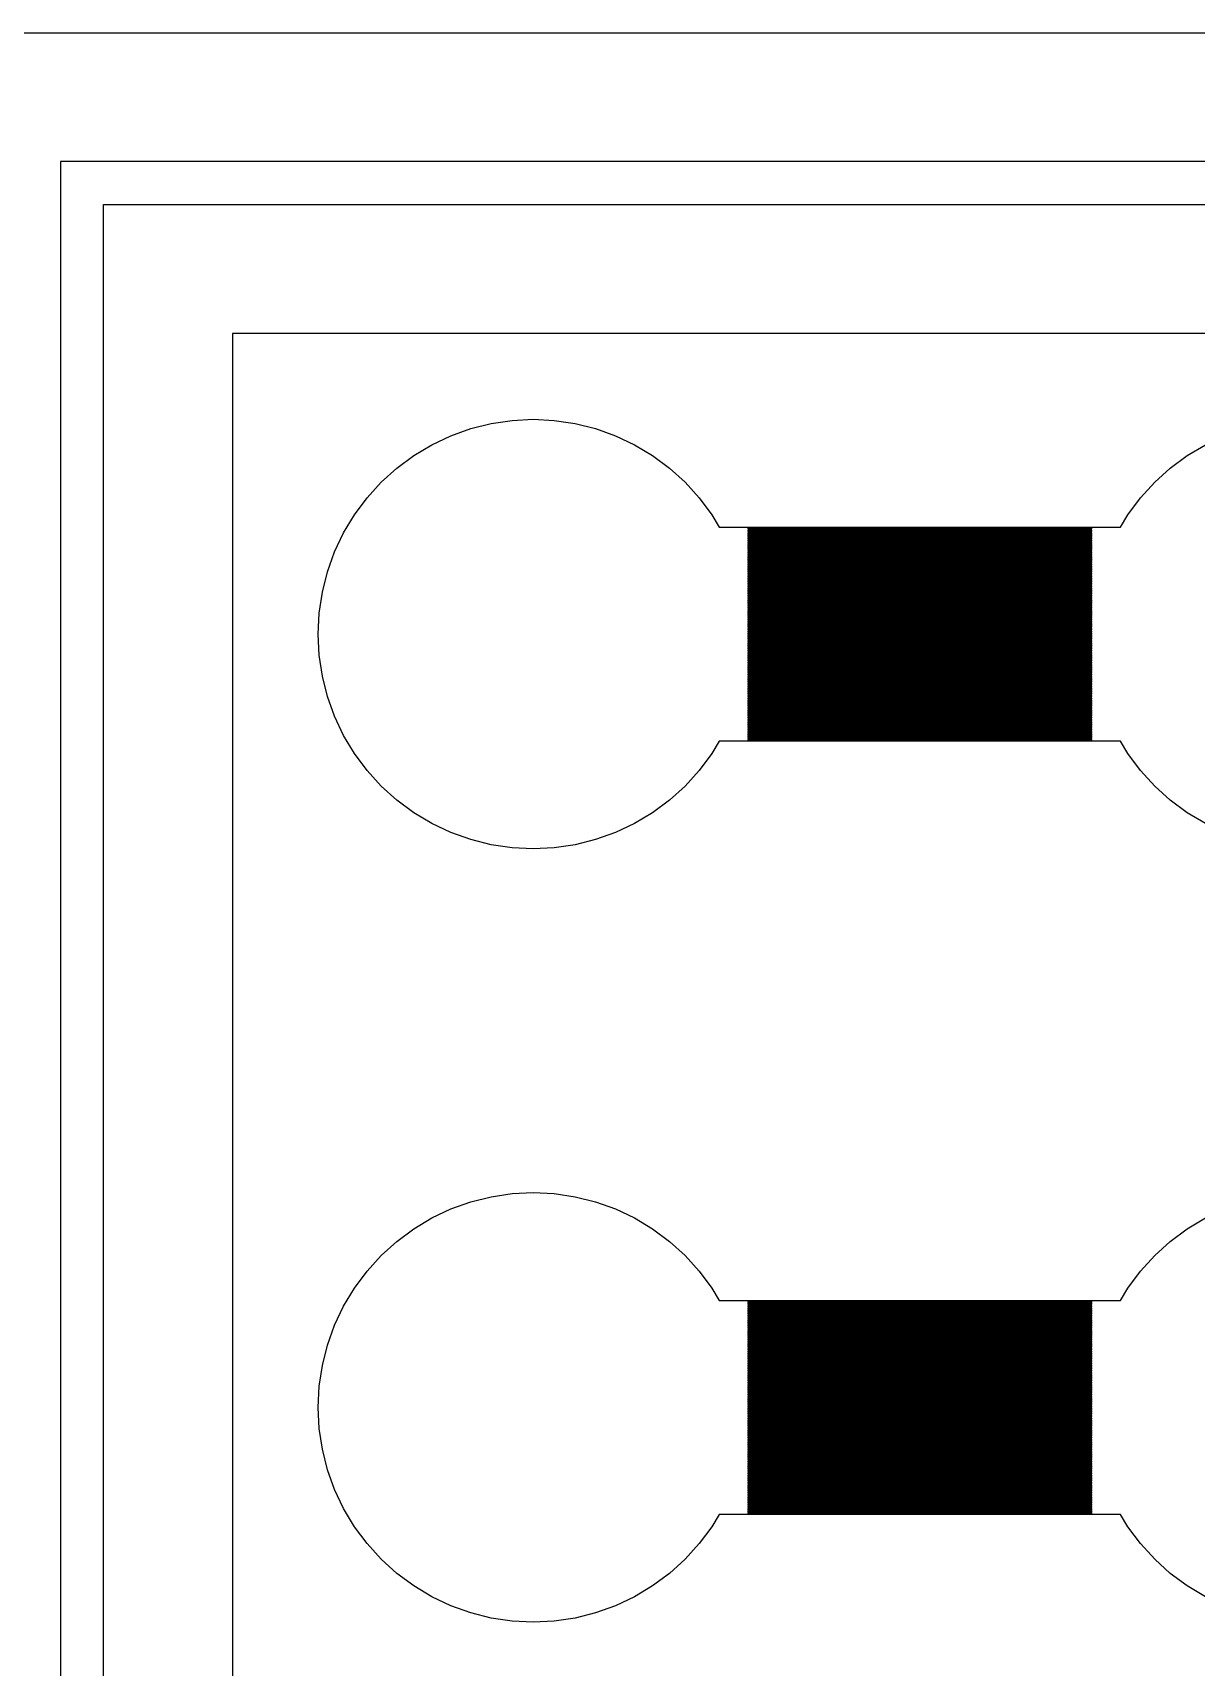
# Model space of a CAD drawing. Extents: x -16 to 132, y -40 to 113.
# Drawn here: x -1.35 to 12.49, y 56.73 to 76.18 of the extents above; entities that cross this region are included whole.
import ezdxf

# ---------------------------------------------------------------- set-up
doc = ezdxf.new("R2010")
doc.units = 0

msp = doc.modelspace()

# ---------------------------------------------------------------- linework, layer by layer
for p, q in [((-2.55649, 76.1837), (112.997, 76.1837)), ((111.463, 74.6498), (-1.0226, 74.6498)), ((-1.0226, 74.6498), (-1.0226, -1.0226)), ((-0.51129, -0.51129), (-0.51129, 74.1385)), ((-0.51129, 74.1385), (110.952, 74.1385)), ((109.418, 72.6046), (1.0226, 72.6046)), ((1.0226, 72.6046), (1.0226, 1.0226)), ((3.62338, 71.3874), (3.85959, 71.4719)), ((3.85959, 71.4719), (4.10295, 71.5329)), ((4.10295, 71.5329), (4.35112, 71.5697)), ((4.35112, 71.5697), (4.6017, 71.582)), ((4.6017, 71.582), (4.85228, 71.5697)), ((4.85228, 71.5697), (5.10045, 71.5329)), ((5.10045, 71.5329), (5.34381, 71.4719)), ((5.34381, 71.4719), (5.58003, 71.3874)), ((3.18138, 71.1511), (3.39658, 71.2801)), ((3.39658, 71.2801), (3.62338, 71.3874)), ((5.58003, 71.3874), (5.80682, 71.2801)), ((5.80682, 71.2801), (6.02202, 71.1511)), ((12.3848, 71.1511), (12.6, 71.2801)), ((2.97989, 71.0017), (3.18138, 71.1511)), ((6.02202, 71.1511), (6.22353, 71.0017)), ((12.1833, 71.0017), (12.3848, 71.1511)), ((2.62549, 70.6473), (2.79398, 70.8332)), ((2.79398, 70.8332), (2.97989, 71.0017)), ((6.22353, 71.0017), (6.40942, 70.8332)), ((6.40942, 70.8332), (6.57791, 70.6473)), ((11.8289, 70.6473), (11.9974, 70.8332)), ((11.9974, 70.8332), (12.1833, 71.0017)), ((2.47606, 70.4458), (2.62549, 70.6473)), ((6.57791, 70.6473), (6.72734, 70.4458)), ((11.6794, 70.4458), (11.8289, 70.6473)), ((2.34708, 70.2306), (2.47606, 70.4458)), ((6.72734, 70.4458), (6.81555, 70.2986)), ((11.5912, 70.2986), (11.6794, 70.4458)), ((6.81555, 70.2986), (11.5912, 70.2986)), ((11.2486, 70.2884), (7.15819, 70.2884)), ((7.15819, 70.2884), (7.15819, 70.2782)), ((7.15819, 70.2782), (11.2486, 70.2782)), ((11.2486, 70.2679), (7.15819, 70.2679)), ((7.15819, 70.2679), (7.15819, 70.2577)), ((7.15819, 70.2577), (11.2486, 70.2577)), ((11.2486, 70.2475), (7.15819, 70.2475)), ((7.15819, 70.2475), (7.15819, 70.2373)), ((7.15819, 70.2373), (11.2486, 70.2373)), ((11.2486, 70.2782), (11.2486, 70.2884)), ((11.2486, 70.2577), (11.2486, 70.2679)), ((11.2486, 70.2373), (11.2486, 70.2475)), ((2.23981, 70.0038), (2.34708, 70.2306)), ((11.2486, 70.227), (7.15819, 70.227)), ((7.15819, 70.227), (7.15819, 70.2168)), ((7.15819, 70.2168), (11.2486, 70.2168)), ((11.2486, 70.2066), (7.15819, 70.2066)), ((7.15819, 70.2066), (7.15819, 70.1964)), ((7.15819, 70.1964), (11.2486, 70.1964)), ((11.2486, 70.1861), (7.15819, 70.1861)), ((7.15819, 70.1861), (7.15819, 70.1759)), ((7.15819, 70.1759), (11.2486, 70.1759)), ((11.2486, 70.1657), (7.15819, 70.1657)), ((7.15819, 70.1657), (7.15819, 70.1555)), ((7.15819, 70.1555), (11.2486, 70.1555)), ((11.2486, 70.1452), (7.15819, 70.1452)), ((7.15819, 70.1452), (7.15819, 70.135)), ((7.15819, 70.135), (11.2486, 70.135)), ((11.2486, 70.1248), (7.15819, 70.1248)), ((7.15819, 70.1248), (7.15819, 70.1145)), ((7.15819, 70.1145), (11.2486, 70.1145)), ((11.2486, 70.1043), (7.15819, 70.1043)), ((7.15819, 70.1043), (7.15819, 70.0941)), ((7.15819, 70.0941), (11.2486, 70.0941)), ((11.2486, 70.0839), (7.15819, 70.0839)), ((7.15819, 70.0839), (7.15819, 70.0737)), ((7.15819, 70.0737), (11.2486, 70.0737)), ((11.2486, 70.0634), (7.15819, 70.0634)), ((7.15819, 70.0634), (7.15819, 70.0532)), ((7.15819, 70.0532), (11.2486, 70.0532)), ((11.2486, 70.043), (7.15819, 70.043)), ((7.15819, 70.043), (7.15819, 70.0327)), ((11.2486, 70.2168), (11.2486, 70.227)), ((11.2486, 70.1964), (11.2486, 70.2066)), ((11.2486, 70.1759), (11.2486, 70.1861)), ((11.2486, 70.1555), (11.2486, 70.1657)), ((11.2486, 70.135), (11.2486, 70.1452)), ((11.2486, 70.1145), (11.2486, 70.1248)), ((11.2486, 70.0941), (11.2486, 70.1043)), ((11.2486, 70.0737), (11.2486, 70.0839)), ((11.2486, 70.0532), (11.2486, 70.0634)), ((11.2486, 70.0327), (11.2486, 70.043)), ((2.15527, 69.7676), (2.23981, 70.0038)), ((7.15819, 70.0327), (11.2486, 70.0327)), ((11.2486, 70.0225), (7.15819, 70.0225)), ((7.15819, 70.0225), (7.15819, 70.0123)), ((7.15819, 70.0123), (11.2486, 70.0123)), ((11.2486, 70.0021), (7.15819, 70.0021)), ((7.15819, 70.0021), (7.15819, 69.9918)), ((7.15819, 69.9918), (11.2486, 69.9918)), ((11.2486, 69.9816), (7.15819, 69.9816)), ((7.15819, 69.9816), (7.15819, 69.9714)), ((7.15819, 69.9714), (11.2486, 69.9714)), ((11.2486, 69.9612), (7.15819, 69.9612)), ((7.15819, 69.9612), (7.15819, 69.9509)), ((7.15819, 69.9509), (11.2486, 69.9509)), ((11.2486, 69.9407), (7.15819, 69.9407)), ((7.15819, 69.9407), (7.15819, 69.9305)), ((7.15819, 69.9305), (11.2486, 69.9305)), ((11.2486, 69.9203), (7.15819, 69.9203)), ((7.15819, 69.9203), (7.15819, 69.91)), ((7.15819, 69.91), (11.2486, 69.91)), ((11.2486, 69.8998), (7.15819, 69.8998)), ((7.15819, 69.8998), (7.15819, 69.8896)), ((7.15819, 69.8896), (11.2486, 69.8896)), ((11.2486, 69.8793), (7.15819, 69.8793)), ((7.15819, 69.8793), (7.15819, 69.8691)), ((7.15819, 69.8691), (11.2486, 69.8691)), ((11.2486, 69.8589), (7.15819, 69.8589)), ((7.15819, 69.8589), (7.15819, 69.8487)), ((7.15819, 69.8487), (11.2486, 69.8487)), ((11.2486, 70.0123), (11.2486, 70.0225)), ((11.2486, 69.9918), (11.2486, 70.0021)), ((11.2486, 69.9714), (11.2486, 69.9816)), ((11.2486, 69.9509), (11.2486, 69.9612)), ((11.2486, 69.9305), (11.2486, 69.9407)), ((11.2486, 69.91), (11.2486, 69.9203)), ((11.2486, 69.8896), (11.2486, 69.8998)), ((11.2486, 69.8691), (11.2486, 69.8793)), ((11.2486, 69.8487), (11.2486, 69.8589)), ((2.09433, 69.5242), (2.15527, 69.7676)), ((11.2486, 69.8385), (7.15819, 69.8385)), ((7.15819, 69.8385), (7.15819, 69.8282)), ((7.15819, 69.8282), (11.2486, 69.8282)), ((11.2486, 69.818), (7.15819, 69.818)), ((7.15819, 69.818), (7.15819, 69.8078)), ((7.15819, 69.8078), (11.2486, 69.8078)), ((11.2486, 69.7975), (7.15819, 69.7975)), ((7.15819, 69.7975), (7.15819, 69.7873)), ((7.15819, 69.7873), (11.2486, 69.7873)), ((11.2486, 69.7771), (7.15819, 69.7771)), ((7.15819, 69.7771), (7.15819, 69.7669)), ((7.15819, 69.7669), (11.2486, 69.7669)), ((11.2486, 69.7567), (7.15819, 69.7567)), ((7.15819, 69.7567), (7.15819, 69.7464)), ((7.15819, 69.7464), (11.2486, 69.7464)), ((11.2486, 69.7362), (7.15819, 69.7362)), ((7.15819, 69.7362), (7.15819, 69.726)), ((7.15819, 69.726), (11.2486, 69.726)), ((11.2486, 69.7157), (7.15819, 69.7157)), ((7.15819, 69.7157), (7.15819, 69.7055)), ((7.15819, 69.7055), (11.2486, 69.7055)), ((11.2486, 69.6953), (7.15819, 69.6953)), ((7.15819, 69.6953), (7.15819, 69.6851)), ((7.15819, 69.6851), (11.2486, 69.6851)), ((11.2486, 69.6748), (7.15819, 69.6748)), ((7.15819, 69.6748), (7.15819, 69.6646)), ((7.15819, 69.6646), (11.2486, 69.6646)), ((11.2486, 69.6544), (7.15819, 69.6544)), ((7.15819, 69.6544), (7.15819, 69.6442)), ((11.2486, 69.8282), (11.2486, 69.8385)), ((11.2486, 69.8078), (11.2486, 69.818)), ((11.2486, 69.7873), (11.2486, 69.7975)), ((11.2486, 69.7669), (11.2486, 69.7771)), ((11.2486, 69.7464), (11.2486, 69.7567)), ((11.2486, 69.726), (11.2486, 69.7362)), ((11.2486, 69.7055), (11.2486, 69.7157)), ((11.2486, 69.6851), (11.2486, 69.6953)), ((11.2486, 69.6646), (11.2486, 69.6748)), ((11.2486, 69.6442), (11.2486, 69.6544)), ((2.05751, 69.2761), (2.09433, 69.5242)), ((7.15819, 69.6442), (11.2486, 69.6442)), ((11.2486, 69.6339), (7.15819, 69.6339)), ((7.15819, 69.6339), (7.15819, 69.6237)), ((7.15819, 69.6237), (11.2486, 69.6237)), ((11.2486, 69.6135), (7.15819, 69.6135)), ((7.15819, 69.6135), (7.15819, 69.6032)), ((7.15819, 69.6032), (11.2486, 69.6032)), ((11.2486, 69.593), (7.15819, 69.593)), ((7.15819, 69.593), (7.15819, 69.5828)), ((7.15819, 69.5828), (11.2486, 69.5828)), ((11.2486, 69.5726), (7.15819, 69.5726)), ((7.15819, 69.5726), (7.15819, 69.5623)), ((7.15819, 69.5623), (11.2486, 69.5623)), ((11.2486, 69.5521), (7.15819, 69.5521)), ((7.15819, 69.5521), (7.15819, 69.5419)), ((7.15819, 69.5419), (11.2486, 69.5419)), ((11.2486, 69.5317), (7.15819, 69.5317)), ((7.15819, 69.5317), (7.15819, 69.5214)), ((7.15819, 69.5214), (11.2486, 69.5214)), ((11.2486, 69.5112), (7.15819, 69.5112)), ((7.15819, 69.5112), (7.15819, 69.501)), ((7.15819, 69.501), (11.2486, 69.501)), ((11.2486, 69.4908), (7.15819, 69.4908)), ((7.15819, 69.4908), (7.15819, 69.4805)), ((7.15819, 69.4805), (11.2486, 69.4805)), ((11.2486, 69.4703), (7.15819, 69.4703)), ((7.15819, 69.4703), (7.15819, 69.4601)), ((7.15819, 69.4601), (11.2486, 69.4601)), ((11.2486, 69.6237), (11.2486, 69.6339)), ((11.2486, 69.6032), (11.2486, 69.6135)), ((11.2486, 69.5828), (11.2486, 69.593)), ((11.2486, 69.5623), (11.2486, 69.5726)), ((11.2486, 69.5419), (11.2486, 69.5521)), ((11.2486, 69.5214), (11.2486, 69.5317)), ((11.2486, 69.501), (11.2486, 69.5112)), ((11.2486, 69.4805), (11.2486, 69.4908)), ((11.2486, 69.4601), (11.2486, 69.4703)), ((2.0452, 69.0255), (2.05751, 69.2761)), ((11.2486, 69.4499), (7.15819, 69.4499)), ((7.15819, 69.4499), (7.15819, 69.4397)), ((7.15819, 69.4397), (11.2486, 69.4397)), ((11.2486, 69.4294), (7.15819, 69.4294)), ((7.15819, 69.4294), (7.15819, 69.4192)), ((7.15819, 69.4192), (11.2486, 69.4192)), ((11.2486, 69.409), (7.15819, 69.409)), ((7.15819, 69.409), (7.15819, 69.3987)), ((7.15819, 69.3987), (11.2486, 69.3987)), ((11.2486, 69.3885), (7.15819, 69.3885)), ((7.15819, 69.3885), (7.15819, 69.3783)), ((7.15819, 69.3783), (11.2486, 69.3783)), ((11.2486, 69.3681), (7.15819, 69.3681)), ((7.15819, 69.3681), (7.15819, 69.3578)), ((7.15819, 69.3578), (11.2486, 69.3578)), ((11.2486, 69.3476), (7.15819, 69.3476)), ((7.15819, 69.3476), (7.15819, 69.3374)), ((7.15819, 69.3374), (11.2486, 69.3374)), ((11.2486, 69.3272), (7.15819, 69.3272)), ((7.15819, 69.3272), (7.15819, 69.3169)), ((7.15819, 69.3169), (11.2486, 69.3169)), ((11.2486, 69.3067), (7.15819, 69.3067)), ((7.15819, 69.3067), (7.15819, 69.2965)), ((7.15819, 69.2965), (11.2486, 69.2965)), ((11.2486, 69.2862), (7.15819, 69.2862)), ((7.15819, 69.2862), (7.15819, 69.276)), ((7.15819, 69.276), (11.2486, 69.276)), ((11.2486, 69.2658), (7.15819, 69.2658)), ((7.15819, 69.2658), (7.15819, 69.2556)), ((11.2486, 69.4397), (11.2486, 69.4499)), ((11.2486, 69.4192), (11.2486, 69.4294)), ((11.2486, 69.3987), (11.2486, 69.409)), ((11.2486, 69.3783), (11.2486, 69.3885)), ((11.2486, 69.3578), (11.2486, 69.3681)), ((11.2486, 69.3374), (11.2486, 69.3476)), ((11.2486, 69.3169), (11.2486, 69.3272)), ((11.2486, 69.2965), (11.2486, 69.3067)), ((11.2486, 69.276), (11.2486, 69.2862)), ((11.2486, 69.2556), (11.2486, 69.2658)), ((7.15819, 69.2556), (11.2486, 69.2556)), ((11.2486, 69.2453), (7.15819, 69.2453)), ((7.15819, 69.2453), (7.15819, 69.2351)), ((7.15819, 69.2351), (11.2486, 69.2351)), ((11.2486, 69.2249), (7.15819, 69.2249)), ((7.15819, 69.2249), (7.15819, 69.2147)), ((7.15819, 69.2147), (11.2486, 69.2147)), ((11.2486, 69.2044), (7.15819, 69.2044)), ((7.15819, 69.2044), (7.15819, 69.1942)), ((7.15819, 69.1942), (11.2486, 69.1942)), ((11.2486, 69.184), (7.15819, 69.184)), ((7.15819, 69.184), (7.15819, 69.1738)), ((7.15819, 69.1738), (11.2486, 69.1738)), ((11.2486, 69.1635), (7.15819, 69.1635)), ((7.15819, 69.1635), (7.15819, 69.1533)), ((7.15819, 69.1533), (11.2486, 69.1533)), ((11.2486, 69.1431), (7.15819, 69.1431)), ((7.15819, 69.1431), (7.15819, 69.1329)), ((7.15819, 69.1329), (11.2486, 69.1329)), ((11.2486, 69.1226), (7.15819, 69.1226)), ((7.15819, 69.1226), (7.15819, 69.1124)), ((7.15819, 69.1124), (11.2486, 69.1124)), ((11.2486, 69.1022), (7.15819, 69.1022)), ((7.15819, 69.1022), (7.15819, 69.0919)), ((7.15819, 69.0919), (11.2486, 69.0919)), ((11.2486, 69.0817), (7.15819, 69.0817)), ((7.15819, 69.0817), (7.15819, 69.0715)), ((7.15819, 69.0715), (11.2486, 69.0715)), ((11.2486, 69.2351), (11.2486, 69.2453)), ((11.2486, 69.2147), (11.2486, 69.2249)), ((11.2486, 69.1942), (11.2486, 69.2044)), ((11.2486, 69.1738), (11.2486, 69.184)), ((11.2486, 69.1533), (11.2486, 69.1635)), ((11.2486, 69.1329), (11.2486, 69.1431)), ((11.2486, 69.1124), (11.2486, 69.1226)), ((11.2486, 69.0919), (11.2486, 69.1022)), ((11.2486, 69.0715), (11.2486, 69.0817)), ((2.05751, 68.7749), (2.0452, 69.0255)), ((11.2486, 69.0613), (7.15819, 69.0613)), ((7.15819, 69.0613), (7.15819, 69.0511)), ((7.15819, 69.0511), (11.2486, 69.0511)), ((11.2486, 69.0408), (7.15819, 69.0408)), ((7.15819, 69.0408), (7.15819, 69.0306)), ((7.15819, 69.0306), (11.2486, 69.0306)), ((11.2486, 69.0204), (7.15819, 69.0204)), ((7.15819, 69.0204), (7.15819, 69.0101)), ((7.15819, 69.0101), (11.2486, 69.0101)), ((11.2486, 68.9999), (7.15819, 68.9999)), ((7.15819, 68.9999), (7.15819, 68.9897)), ((7.15819, 68.9897), (11.2486, 68.9897)), ((11.2486, 68.9795), (7.15819, 68.9795)), ((7.15819, 68.9795), (7.15819, 68.9693)), ((7.15819, 68.9693), (11.2486, 68.9693)), ((11.2486, 68.959), (7.15819, 68.959)), ((7.15819, 68.959), (7.15819, 68.9488)), ((7.15819, 68.9488), (11.2486, 68.9488)), ((11.2486, 68.9386), (7.15819, 68.9386)), ((7.15819, 68.9386), (7.15819, 68.9284)), ((7.15819, 68.9284), (11.2486, 68.9284)), ((11.2486, 68.9181), (7.15819, 68.9181)), ((7.15819, 68.9181), (7.15819, 68.9079)), ((7.15819, 68.9079), (11.2486, 68.9079)), ((11.2486, 68.8977), (7.15819, 68.8977)), ((7.15819, 68.8977), (7.15819, 68.8875)), ((7.15819, 68.8875), (11.2486, 68.8875)), ((11.2486, 68.8772), (7.15819, 68.8772)), ((7.15819, 68.8772), (7.15819, 68.867)), ((11.2486, 69.0511), (11.2486, 69.0613)), ((11.2486, 69.0306), (11.2486, 69.0408)), ((11.2486, 69.0101), (11.2486, 69.0204)), ((11.2486, 68.9897), (11.2486, 68.9999)), ((11.2486, 68.9693), (11.2486, 68.9795)), ((11.2486, 68.9488), (11.2486, 68.959)), ((11.2486, 68.9284), (11.2486, 68.9386)), ((11.2486, 68.9079), (11.2486, 68.9181)), ((11.2486, 68.8875), (11.2486, 68.8977)), ((11.2486, 68.867), (11.2486, 68.8772)), ((2.09433, 68.5267), (2.05751, 68.7749)), ((7.15819, 68.867), (11.2486, 68.867)), ((11.2486, 68.8568), (7.15819, 68.8568)), ((7.15819, 68.8568), (7.15819, 68.8465)), ((7.15819, 68.8465), (11.2486, 68.8465)), ((11.2486, 68.8363), (7.15819, 68.8363)), ((7.15819, 68.8363), (7.15819, 68.8261)), ((7.15819, 68.8261), (11.2486, 68.8261)), ((11.2486, 68.8159), (7.15819, 68.8159)), ((7.15819, 68.8159), (7.15819, 68.8056)), ((7.15819, 68.8056), (11.2486, 68.8056)), ((11.2486, 68.7954), (7.15819, 68.7954)), ((7.15819, 68.7954), (7.15819, 68.7852)), ((7.15819, 68.7852), (11.2486, 68.7852)), ((11.2486, 68.775), (7.15819, 68.775)), ((7.15819, 68.775), (7.15819, 68.7647)), ((7.15819, 68.7647), (11.2486, 68.7647)), ((11.2486, 68.7545), (7.15819, 68.7545)), ((7.15819, 68.7545), (7.15819, 68.7443)), ((7.15819, 68.7443), (11.2486, 68.7443)), ((11.2486, 68.7341), (7.15819, 68.7341)), ((7.15819, 68.7341), (7.15819, 68.7238)), ((7.15819, 68.7238), (11.2486, 68.7238)), ((11.2486, 68.7136), (7.15819, 68.7136)), ((7.15819, 68.7136), (7.15819, 68.7034)), ((7.15819, 68.7034), (11.2486, 68.7034)), ((11.2486, 68.6931), (7.15819, 68.6931)), ((7.15819, 68.6931), (7.15819, 68.6829)), ((7.15819, 68.6829), (11.2486, 68.6829)), ((11.2486, 68.8465), (11.2486, 68.8568)), ((11.2486, 68.8261), (11.2486, 68.8363)), ((11.2486, 68.8056), (11.2486, 68.8159)), ((11.2486, 68.7852), (11.2486, 68.7954)), ((11.2486, 68.7647), (11.2486, 68.775)), ((11.2486, 68.7443), (11.2486, 68.7545)), ((11.2486, 68.7238), (11.2486, 68.7341)), ((11.2486, 68.7034), (11.2486, 68.7136)), ((11.2486, 68.6829), (11.2486, 68.6931)), ((2.15527, 68.2834), (2.09433, 68.5267)), ((11.2486, 68.6727), (7.15819, 68.6727)), ((7.15819, 68.6727), (7.15819, 68.6625)), ((7.15819, 68.6625), (11.2486, 68.6625)), ((11.2486, 68.6523), (7.15819, 68.6523)), ((7.15819, 68.6523), (7.15819, 68.642)), ((7.15819, 68.642), (11.2486, 68.642)), ((11.2486, 68.6318), (7.15819, 68.6318)), ((7.15819, 68.6318), (7.15819, 68.6216)), ((7.15819, 68.6216), (11.2486, 68.6216)), ((11.2486, 68.6113), (7.15819, 68.6113)), ((7.15819, 68.6113), (7.15819, 68.6011)), ((7.15819, 68.6011), (11.2486, 68.6011)), ((11.2486, 68.5909), (7.15819, 68.5909)), ((7.15819, 68.5909), (7.15819, 68.5807)), ((7.15819, 68.5807), (11.2486, 68.5807)), ((11.2486, 68.5704), (7.15819, 68.5704)), ((7.15819, 68.5704), (7.15819, 68.5602)), ((7.15819, 68.5602), (11.2486, 68.5602)), ((11.2486, 68.55), (7.15819, 68.55)), ((7.15819, 68.55), (7.15819, 68.5398)), ((7.15819, 68.5398), (11.2486, 68.5398)), ((11.2486, 68.5295), (7.15819, 68.5295)), ((7.15819, 68.5295), (7.15819, 68.5193)), ((7.15819, 68.5193), (11.2486, 68.5193)), ((11.2486, 68.5091), (7.15819, 68.5091)), ((7.15819, 68.5091), (7.15819, 68.4989)), ((7.15819, 68.4989), (11.2486, 68.4989)), ((11.2486, 68.4886), (7.15819, 68.4886)), ((7.15819, 68.4886), (7.15819, 68.4784)), ((11.2486, 68.6625), (11.2486, 68.6727)), ((11.2486, 68.642), (11.2486, 68.6523)), ((11.2486, 68.6216), (11.2486, 68.6318)), ((11.2486, 68.6011), (11.2486, 68.6113)), ((11.2486, 68.5807), (11.2486, 68.5909)), ((11.2486, 68.5602), (11.2486, 68.5704)), ((11.2486, 68.5398), (11.2486, 68.55)), ((11.2486, 68.5193), (11.2486, 68.5295)), ((11.2486, 68.4989), (11.2486, 68.5091)), ((11.2486, 68.4784), (11.2486, 68.4886)), ((7.15819, 68.4784), (11.2486, 68.4784)), ((11.2486, 68.4682), (7.15819, 68.4682)), ((7.15819, 68.4682), (7.15819, 68.458)), ((7.15819, 68.458), (11.2486, 68.458)), ((11.2486, 68.4477), (7.15819, 68.4477)), ((7.15819, 68.4477), (7.15819, 68.4375)), ((7.15819, 68.4375), (11.2486, 68.4375)), ((11.2486, 68.4273), (7.15819, 68.4273)), ((7.15819, 68.4273), (7.15819, 68.4171)), ((7.15819, 68.4171), (11.2486, 68.4171)), ((11.2486, 68.4068), (7.15819, 68.4068)), ((7.15819, 68.4068), (7.15819, 68.3966)), ((7.15819, 68.3966), (11.2486, 68.3966)), ((11.2486, 68.3864), (7.15819, 68.3864)), ((7.15819, 68.3864), (7.15819, 68.3761)), ((7.15819, 68.3761), (11.2486, 68.3761)), ((11.2486, 68.3659), (7.15819, 68.3659)), ((7.15819, 68.3659), (7.15819, 68.3557)), ((7.15819, 68.3557), (11.2486, 68.3557)), ((11.2486, 68.3455), (7.15819, 68.3455)), ((7.15819, 68.3455), (7.15819, 68.3353)), ((7.15819, 68.3353), (11.2486, 68.3353)), ((11.2486, 68.325), (7.15819, 68.325)), ((7.15819, 68.325), (7.15819, 68.3148)), ((7.15819, 68.3148), (11.2486, 68.3148)), ((11.2486, 68.3046), (7.15819, 68.3046)), ((7.15819, 68.3046), (7.15819, 68.2943)), ((7.15819, 68.2943), (11.2486, 68.2943)), ((11.2486, 68.458), (11.2486, 68.4682)), ((11.2486, 68.4375), (11.2486, 68.4477)), ((11.2486, 68.4171), (11.2486, 68.4273)), ((11.2486, 68.3966), (11.2486, 68.4068)), ((11.2486, 68.3761), (11.2486, 68.3864)), ((11.2486, 68.3557), (11.2486, 68.3659)), ((11.2486, 68.3353), (11.2486, 68.3455)), ((11.2486, 68.3148), (11.2486, 68.325)), ((11.2486, 68.2943), (11.2486, 68.3046)), ((2.23981, 68.0472), (2.15527, 68.2834)), ((11.2486, 68.2841), (7.15819, 68.2841)), ((7.15819, 68.2841), (7.15819, 68.2739)), ((7.15819, 68.2739), (11.2486, 68.2739)), ((11.2486, 68.2637), (7.15819, 68.2637)), ((7.15819, 68.2637), (7.15819, 68.2534)), ((7.15819, 68.2534), (11.2486, 68.2534)), ((11.2486, 68.2432), (7.15819, 68.2432)), ((7.15819, 68.2432), (7.15819, 68.233)), ((7.15819, 68.233), (11.2486, 68.233)), ((11.2486, 68.2228), (7.15819, 68.2228)), ((7.15819, 68.2228), (7.15819, 68.2125)), ((7.15819, 68.2125), (11.2486, 68.2125)), ((11.2486, 68.2023), (7.15819, 68.2023)), ((7.15819, 68.2023), (7.15819, 68.1921)), ((7.15819, 68.1921), (11.2486, 68.1921)), ((11.2486, 68.1819), (7.15819, 68.1819)), ((7.15819, 68.1819), (7.15819, 68.1716)), ((7.15819, 68.1716), (11.2486, 68.1716)), ((11.2486, 68.1614), (7.15819, 68.1614)), ((7.15819, 68.1614), (7.15819, 68.1512)), ((7.15819, 68.1512), (11.2486, 68.1512)), ((11.2486, 68.141), (7.15819, 68.141)), ((7.15819, 68.141), (7.15819, 68.1307)), ((7.15819, 68.1307), (11.2486, 68.1307)), ((11.2486, 68.1205), (7.15819, 68.1205)), ((7.15819, 68.1205), (7.15819, 68.1103)), ((7.15819, 68.1103), (11.2486, 68.1103)), ((11.2486, 68.1), (7.15819, 68.1)), ((7.15819, 68.1), (7.15819, 68.0898)), ((11.2486, 68.2739), (11.2486, 68.2841)), ((11.2486, 68.2534), (11.2486, 68.2637)), ((11.2486, 68.233), (11.2486, 68.2432)), ((11.2486, 68.2125), (11.2486, 68.2228)), ((11.2486, 68.1921), (11.2486, 68.2023)), ((11.2486, 68.1716), (11.2486, 68.1819)), ((11.2486, 68.1512), (11.2486, 68.1614)), ((11.2486, 68.1307), (11.2486, 68.141)), ((11.2486, 68.1103), (11.2486, 68.1205)), ((11.2486, 68.0898), (11.2486, 68.1)), ((2.34708, 67.8204), (2.23981, 68.0472)), ((7.15819, 68.0898), (11.2486, 68.0898)), ((11.2486, 68.0796), (7.15819, 68.0796)), ((7.15819, 68.0796), (7.15819, 68.0694)), ((7.15819, 68.0694), (11.2486, 68.0694)), ((11.2486, 68.0591), (7.15819, 68.0591)), ((7.15819, 68.0591), (7.15819, 68.0489)), ((7.15819, 68.0489), (11.2486, 68.0489)), ((11.2486, 68.0387), (7.15819, 68.0387)), ((7.15819, 68.0387), (7.15819, 68.0285)), ((7.15819, 68.0285), (11.2486, 68.0285)), ((11.2486, 68.0182), (7.15819, 68.0182)), ((7.15819, 68.0182), (7.15819, 68.008)), ((7.15819, 68.008), (11.2486, 68.008)), ((11.2486, 67.9978), (7.15819, 67.9978)), ((7.15819, 67.9978), (7.15819, 67.9875)), ((7.15819, 67.9875), (11.2486, 67.9875)), ((11.2486, 67.9773), (7.15819, 67.9773)), ((7.15819, 67.9773), (7.15819, 67.9671)), ((7.15819, 67.9671), (11.2486, 67.9671)), ((11.2486, 67.9569), (7.15819, 67.9569)), ((7.15819, 67.9569), (7.15819, 67.9467)), ((7.15819, 67.9467), (11.2486, 67.9467)), ((11.2486, 67.9364), (7.15819, 67.9364)), ((7.15819, 67.9364), (7.15819, 67.9262)), ((7.15819, 67.9262), (11.2486, 67.9262)), ((11.2486, 67.916), (7.15819, 67.916)), ((7.15819, 67.916), (7.15819, 67.9058)), ((7.15819, 67.9058), (11.2486, 67.9058)), ((11.2486, 68.0694), (11.2486, 68.0796)), ((11.2486, 68.0489), (11.2486, 68.0591)), ((11.2486, 68.0285), (11.2486, 68.0387)), ((11.2486, 68.008), (11.2486, 68.0182)), ((11.2486, 67.9875), (11.2486, 67.9978)), ((11.2486, 67.9671), (11.2486, 67.9773)), ((11.2486, 67.9467), (11.2486, 67.9569)), ((11.2486, 67.9262), (11.2486, 67.9364)), ((11.2486, 67.9058), (11.2486, 67.916)), ((2.47606, 67.6052), (2.34708, 67.8204)), ((6.81555, 67.7524), (6.72734, 67.6052)), ((11.5912, 67.7524), (6.81555, 67.7524)), ((11.2486, 67.8955), (7.15819, 67.8955)), ((7.15819, 67.8955), (7.15819, 67.8853)), ((7.15819, 67.8853), (11.2486, 67.8853)), ((11.2486, 67.8751), (7.15819, 67.8751)), ((7.15819, 67.8751), (7.15819, 67.8649)), ((7.15819, 67.8649), (11.2486, 67.8649)), ((11.2486, 67.8546), (7.15819, 67.8546)), ((7.15819, 67.8546), (7.15819, 67.8444)), ((7.15819, 67.8444), (11.2486, 67.8444)), ((11.2486, 67.8342), (7.15819, 67.8342)), ((7.15819, 67.8342), (7.15819, 67.8239)), ((7.15819, 67.8239), (11.2486, 67.8239)), ((11.2486, 67.8137), (7.15819, 67.8137)), ((7.15819, 67.8137), (7.15819, 67.8035)), ((7.15819, 67.8035), (11.2486, 67.8035)), ((11.2486, 67.7933), (7.15819, 67.7933)), ((7.15819, 67.7933), (7.15819, 67.783)), ((7.15819, 67.783), (11.2486, 67.783)), ((11.2486, 67.7728), (7.15819, 67.7728)), ((7.15819, 67.7728), (7.15819, 67.7626)), ((7.15819, 67.7626), (11.2486, 67.7626)), ((11.2486, 67.8853), (11.2486, 67.8955)), ((11.2486, 67.8649), (11.2486, 67.8751)), ((11.2486, 67.8444), (11.2486, 67.8546)), ((11.2486, 67.8239), (11.2486, 67.8342)), ((11.2486, 67.8035), (11.2486, 67.8137)), ((11.2486, 67.783), (11.2486, 67.7933)), ((11.2486, 67.7626), (11.2486, 67.7728)), ((11.6794, 67.6052), (11.5912, 67.7524)), ((2.62549, 67.4037), (2.47606, 67.6052)), ((6.72734, 67.6052), (6.57791, 67.4037)), ((11.8289, 67.4037), (11.6794, 67.6052)), ((2.79398, 67.2178), (2.62549, 67.4037)), ((6.57791, 67.4037), (6.40942, 67.2178)), ((11.9974, 67.2178), (11.8289, 67.4037)), ((2.97989, 67.0493), (2.79398, 67.2178)), ((6.40942, 67.2178), (6.22353, 67.0493)), ((12.1833, 67.0493), (11.9974, 67.2178)), ((3.18138, 66.8999), (2.97989, 67.0493)), ((6.22353, 67.0493), (6.02202, 66.8999)), ((12.3848, 66.8999), (12.1833, 67.0493)), ((3.39658, 66.7709), (3.18138, 66.8999)), ((3.62338, 66.6636), (3.39658, 66.7709)), ((5.80682, 66.7709), (5.58003, 66.6636)), ((6.02202, 66.8999), (5.80682, 66.7709)), ((12.6, 66.7709), (12.3848, 66.8999)), ((3.85959, 66.5791), (3.62338, 66.6636)), ((4.10295, 66.5181), (3.85959, 66.5791)), ((5.34381, 66.5791), (5.10045, 66.5181)), ((5.58003, 66.6636), (5.34381, 66.5791)), ((4.35112, 66.4813), (4.10295, 66.5181)), ((4.6017, 66.469), (4.35112, 66.4813)), ((4.85228, 66.4813), (4.6017, 66.469)), ((5.10045, 66.5181), (4.85228, 66.4813)), ((3.62338, 62.184), (3.85959, 62.2685)), ((3.85959, 62.2685), (4.10295, 62.3295)), ((4.10295, 62.3295), (4.35112, 62.3663)), ((4.35112, 62.3663), (4.6017, 62.3786)), ((4.6017, 62.3786), (4.85228, 62.3663)), ((4.85228, 62.3663), (5.10045, 62.3295)), ((5.10045, 62.3295), (5.34381, 62.2685)), ((5.34381, 62.2685), (5.58003, 62.184)), ((3.18138, 61.9477), (3.39658, 62.0767)), ((3.39658, 62.0767), (3.62338, 62.184)), ((5.58003, 62.184), (5.80682, 62.0767)), ((5.80682, 62.0767), (6.02202, 61.9477)), ((12.3848, 61.9477), (12.6, 62.0767)), ((2.97989, 61.7983), (3.18138, 61.9477)), ((6.02202, 61.9477), (6.22353, 61.7983)), ((12.1833, 61.7983), (12.3848, 61.9477)), ((2.79398, 61.6298), (2.97989, 61.7983)), ((6.22353, 61.7983), (6.40942, 61.6298)), ((11.9974, 61.6298), (12.1833, 61.7983)), ((2.62549, 61.4439), (2.79398, 61.6298)), ((6.40942, 61.6298), (6.57791, 61.4439)), ((11.8289, 61.4439), (11.9974, 61.6298)), ((2.47606, 61.2424), (2.62549, 61.4439)), ((6.57791, 61.4439), (6.72734, 61.2424)), ((11.6794, 61.2424), (11.8289, 61.4439)), ((2.34708, 61.0272), (2.47606, 61.2424)), ((6.72734, 61.2424), (6.81555, 61.0952)), ((6.81555, 61.0952), (11.5912, 61.0952)), ((11.5912, 61.0952), (11.6794, 61.2424)), ((2.23981, 60.8004), (2.34708, 61.0272)), ((11.2486, 61.085), (7.15819, 61.085)), ((7.15819, 61.085), (7.15819, 61.0748)), ((7.15819, 61.0748), (11.2486, 61.0748)), ((11.2486, 61.0645), (7.15819, 61.0645)), ((7.15819, 61.0645), (7.15819, 61.0543)), ((7.15819, 61.0543), (11.2486, 61.0543)), ((11.2486, 61.0441), (7.15819, 61.0441)), ((7.15819, 61.0441), (7.15819, 61.0339)), ((7.15819, 61.0339), (11.2486, 61.0339)), ((11.2486, 61.0236), (7.15819, 61.0236)), ((7.15819, 61.0236), (7.15819, 61.0134)), ((7.15819, 61.0134), (11.2486, 61.0134)), ((11.2486, 61.0032), (7.15819, 61.0032)), ((7.15819, 61.0032), (7.15819, 60.993)), ((7.15819, 60.993), (11.2486, 60.993)), ((11.2486, 60.9827), (7.15819, 60.9827)), ((7.15819, 60.9827), (7.15819, 60.9725)), ((7.15819, 60.9725), (11.2486, 60.9725)), ((11.2486, 60.9623), (7.15819, 60.9623)), ((7.15819, 60.9623), (7.15819, 60.9521)), ((7.15819, 60.9521), (11.2486, 60.9521)), ((11.2486, 60.9418), (7.15819, 60.9418)), ((7.15819, 60.9418), (7.15819, 60.9316)), ((7.15819, 60.9316), (11.2486, 60.9316)), ((11.2486, 60.9214), (7.15819, 60.9214)), ((7.15819, 60.9214), (7.15819, 60.9111)), ((7.15819, 60.9111), (11.2486, 60.9111)), ((11.2486, 60.9009), (7.15819, 60.9009)), ((7.15819, 60.9009), (7.15819, 60.8907)), ((11.2486, 61.0748), (11.2486, 61.085)), ((11.2486, 61.0543), (11.2486, 61.0645)), ((11.2486, 61.0339), (11.2486, 61.0441)), ((11.2486, 61.0134), (11.2486, 61.0236)), ((11.2486, 60.993), (11.2486, 61.0032)), ((11.2486, 60.9725), (11.2486, 60.9827)), ((11.2486, 60.9521), (11.2486, 60.9623)), ((11.2486, 60.9316), (11.2486, 60.9418)), ((11.2486, 60.9111), (11.2486, 60.9214)), ((11.2486, 60.8907), (11.2486, 60.9009)), ((2.15527, 60.5642), (2.23981, 60.8004)), ((7.15819, 60.8907), (11.2486, 60.8907)), ((11.2486, 60.8805), (7.15819, 60.8805)), ((7.15819, 60.8805), (7.15819, 60.8703)), ((7.15819, 60.8703), (11.2486, 60.8703)), ((11.2486, 60.86), (7.15819, 60.86)), ((7.15819, 60.86), (7.15819, 60.8498)), ((7.15819, 60.8498), (11.2486, 60.8498)), ((11.2486, 60.8396), (7.15819, 60.8396)), ((7.15819, 60.8396), (7.15819, 60.8293)), ((7.15819, 60.8293), (11.2486, 60.8293)), ((11.2486, 60.8191), (7.15819, 60.8191)), ((7.15819, 60.8191), (7.15819, 60.8089)), ((7.15819, 60.8089), (11.2486, 60.8089)), ((11.2486, 60.7987), (7.15819, 60.7987)), ((7.15819, 60.7987), (7.15819, 60.7884)), ((7.15819, 60.7884), (11.2486, 60.7884)), ((11.2486, 60.7782), (7.15819, 60.7782)), ((7.15819, 60.7782), (7.15819, 60.768)), ((7.15819, 60.768), (11.2486, 60.768)), ((11.2486, 60.7578), (7.15819, 60.7578)), ((7.15819, 60.7578), (7.15819, 60.7475)), ((7.15819, 60.7475), (11.2486, 60.7475)), ((11.2486, 60.7373), (7.15819, 60.7373)), ((7.15819, 60.7373), (7.15819, 60.7271)), ((7.15819, 60.7271), (11.2486, 60.7271)), ((11.2486, 60.7169), (7.15819, 60.7169)), ((7.15819, 60.7169), (7.15819, 60.7066)), ((7.15819, 60.7066), (11.2486, 60.7066)), ((11.2486, 60.8703), (11.2486, 60.8805)), ((11.2486, 60.8498), (11.2486, 60.86)), ((11.2486, 60.8293), (11.2486, 60.8396)), ((11.2486, 60.8089), (11.2486, 60.8191)), ((11.2486, 60.7884), (11.2486, 60.7987)), ((11.2486, 60.768), (11.2486, 60.7782)), ((11.2486, 60.7475), (11.2486, 60.7578)), ((11.2486, 60.7271), (11.2486, 60.7373)), ((11.2486, 60.7066), (11.2486, 60.7169)), ((2.09433, 60.3208), (2.15527, 60.5642)), ((11.2486, 60.6964), (7.15819, 60.6964)), ((7.15819, 60.6964), (7.15819, 60.6862)), ((7.15819, 60.6862), (11.2486, 60.6862)), ((11.2486, 60.6759), (7.15819, 60.6759)), ((7.15819, 60.6759), (7.15819, 60.6657)), ((7.15819, 60.6657), (11.2486, 60.6657)), ((11.2486, 60.6555), (7.15819, 60.6555)), ((7.15819, 60.6555), (7.15819, 60.6453)), ((7.15819, 60.6453), (11.2486, 60.6453)), ((11.2486, 60.6351), (7.15819, 60.6351)), ((7.15819, 60.6351), (7.15819, 60.6248)), ((7.15819, 60.6248), (11.2486, 60.6248)), ((11.2486, 60.6146), (7.15819, 60.6146)), ((7.15819, 60.6146), (7.15819, 60.6044)), ((7.15819, 60.6044), (11.2486, 60.6044)), ((11.2486, 60.5941), (7.15819, 60.5941)), ((7.15819, 60.5941), (7.15819, 60.5839)), ((7.15819, 60.5839), (11.2486, 60.5839)), ((11.2486, 60.5737), (7.15819, 60.5737)), ((7.15819, 60.5737), (7.15819, 60.5635)), ((7.15819, 60.5635), (11.2486, 60.5635)), ((11.2486, 60.5533), (7.15819, 60.5533)), ((7.15819, 60.5533), (7.15819, 60.543)), ((7.15819, 60.543), (11.2486, 60.543)), ((11.2486, 60.5328), (7.15819, 60.5328)), ((7.15819, 60.5328), (7.15819, 60.5226)), ((7.15819, 60.5226), (11.2486, 60.5226)), ((11.2486, 60.5123), (7.15819, 60.5123)), ((7.15819, 60.5123), (7.15819, 60.5021)), ((11.2486, 60.6862), (11.2486, 60.6964)), ((11.2486, 60.6657), (11.2486, 60.6759)), ((11.2486, 60.6453), (11.2486, 60.6555)), ((11.2486, 60.6248), (11.2486, 60.6351)), ((11.2486, 60.6044), (11.2486, 60.6146)), ((11.2486, 60.5839), (11.2486, 60.5941)), ((11.2486, 60.5635), (11.2486, 60.5737)), ((11.2486, 60.543), (11.2486, 60.5533)), ((11.2486, 60.5226), (11.2486, 60.5328)), ((11.2486, 60.5021), (11.2486, 60.5123)), ((2.05751, 60.0727), (2.09433, 60.3208)), ((7.15819, 60.5021), (11.2486, 60.5021)), ((11.2486, 60.4919), (7.15819, 60.4919)), ((7.15819, 60.4919), (7.15819, 60.4817)), ((7.15819, 60.4817), (11.2486, 60.4817)), ((11.2486, 60.4714), (7.15819, 60.4714)), ((7.15819, 60.4714), (7.15819, 60.4612)), ((7.15819, 60.4612), (11.2486, 60.4612)), ((11.2486, 60.451), (7.15819, 60.451)), ((7.15819, 60.451), (7.15819, 60.4408)), ((7.15819, 60.4408), (11.2486, 60.4408)), ((11.2486, 60.4305), (7.15819, 60.4305)), ((7.15819, 60.4305), (7.15819, 60.4203)), ((7.15819, 60.4203), (11.2486, 60.4203)), ((11.2486, 60.4101), (7.15819, 60.4101)), ((7.15819, 60.4101), (7.15819, 60.3998)), ((7.15819, 60.3998), (11.2486, 60.3998)), ((11.2486, 60.3896), (7.15819, 60.3896)), ((7.15819, 60.3896), (7.15819, 60.3794)), ((7.15819, 60.3794), (11.2486, 60.3794)), ((11.2486, 60.3692), (7.15819, 60.3692)), ((7.15819, 60.3692), (7.15819, 60.3589)), ((7.15819, 60.3589), (11.2486, 60.3589)), ((11.2486, 60.3487), (7.15819, 60.3487)), ((7.15819, 60.3487), (7.15819, 60.3385)), ((7.15819, 60.3385), (11.2486, 60.3385)), ((11.2486, 60.3283), (7.15819, 60.3283)), ((7.15819, 60.3283), (7.15819, 60.318)), ((7.15819, 60.318), (11.2486, 60.318)), ((11.2486, 60.4817), (11.2486, 60.4919)), ((11.2486, 60.4612), (11.2486, 60.4714)), ((11.2486, 60.4408), (11.2486, 60.451)), ((11.2486, 60.4203), (11.2486, 60.4305)), ((11.2486, 60.3998), (11.2486, 60.4101)), ((11.2486, 60.3794), (11.2486, 60.3896)), ((11.2486, 60.3589), (11.2486, 60.3692)), ((11.2486, 60.3385), (11.2486, 60.3487)), ((11.2486, 60.318), (11.2486, 60.3283)), ((11.2486, 60.3078), (7.15819, 60.3078)), ((7.15819, 60.3078), (7.15819, 60.2976)), ((7.15819, 60.2976), (11.2486, 60.2976)), ((11.2486, 60.2874), (7.15819, 60.2874)), ((7.15819, 60.2874), (7.15819, 60.2771)), ((7.15819, 60.2771), (11.2486, 60.2771)), ((11.2486, 60.2669), (7.15819, 60.2669)), ((7.15819, 60.2669), (7.15819, 60.2567)), ((7.15819, 60.2567), (11.2486, 60.2567)), ((11.2486, 60.2465), (7.15819, 60.2465)), ((7.15819, 60.2465), (7.15819, 60.2362)), ((7.15819, 60.2362), (11.2486, 60.2362)), ((11.2486, 60.226), (7.15819, 60.226)), ((7.15819, 60.226), (7.15819, 60.2158)), ((7.15819, 60.2158), (11.2486, 60.2158)), ((11.2486, 60.2056), (7.15819, 60.2056)), ((7.15819, 60.2056), (7.15819, 60.1953)), ((7.15819, 60.1953), (11.2486, 60.1953)), ((11.2486, 60.1851), (7.15819, 60.1851)), ((7.15819, 60.1851), (7.15819, 60.1749)), ((7.15819, 60.1749), (11.2486, 60.1749)), ((11.2486, 60.1647), (7.15819, 60.1647)), ((7.15819, 60.1647), (7.15819, 60.1544)), ((7.15819, 60.1544), (11.2486, 60.1544)), ((11.2486, 60.1442), (7.15819, 60.1442)), ((7.15819, 60.1442), (7.15819, 60.134)), ((7.15819, 60.134), (11.2486, 60.134)), ((11.2486, 60.1238), (7.15819, 60.1238)), ((7.15819, 60.1238), (7.15819, 60.1135)), ((11.2486, 60.2976), (11.2486, 60.3078)), ((11.2486, 60.2771), (11.2486, 60.2874)), ((11.2486, 60.2567), (11.2486, 60.2669)), ((11.2486, 60.2362), (11.2486, 60.2465)), ((11.2486, 60.2158), (11.2486, 60.226)), ((11.2486, 60.1953), (11.2486, 60.2056)), ((11.2486, 60.1749), (11.2486, 60.1851)), ((11.2486, 60.1544), (11.2486, 60.1647)), ((11.2486, 60.134), (11.2486, 60.1442)), ((11.2486, 60.1135), (11.2486, 60.1238)), ((2.0452, 59.8221), (2.05751, 60.0727)), ((7.15819, 60.1135), (11.2486, 60.1135)), ((11.2486, 60.1033), (7.15819, 60.1033)), ((7.15819, 60.1033), (7.15819, 60.0931)), ((7.15819, 60.0931), (11.2486, 60.0931)), ((11.2486, 60.0828), (7.15819, 60.0828)), ((7.15819, 60.0828), (7.15819, 60.0726)), ((7.15819, 60.0726), (11.2486, 60.0726)), ((11.2486, 60.0624), (7.15819, 60.0624)), ((7.15819, 60.0624), (7.15819, 60.0522)), ((7.15819, 60.0522), (11.2486, 60.0522)), ((11.2486, 60.0419), (7.15819, 60.0419)), ((7.15819, 60.0419), (7.15819, 60.0317)), ((7.15819, 60.0317), (11.2486, 60.0317)), ((11.2486, 60.0215), (7.15819, 60.0215)), ((7.15819, 60.0215), (7.15819, 60.0113)), ((7.15819, 60.0113), (11.2486, 60.0113)), ((11.2486, 60.001), (7.15819, 60.001)), ((7.15819, 60.001), (7.15819, 59.9908)), ((7.15819, 59.9908), (11.2486, 59.9908)), ((11.2486, 59.9806), (7.15819, 59.9806)), ((7.15819, 59.9806), (7.15819, 59.9704)), ((7.15819, 59.9704), (11.2486, 59.9704)), ((11.2486, 59.9601), (7.15819, 59.9601)), ((7.15819, 59.9601), (7.15819, 59.9499)), ((7.15819, 59.9499), (11.2486, 59.9499)), ((11.2486, 59.9397), (7.15819, 59.9397)), ((7.15819, 59.9397), (7.15819, 59.9295)), ((7.15819, 59.9295), (11.2486, 59.9295)), ((11.2486, 60.0931), (11.2486, 60.1033)), ((11.2486, 60.0726), (11.2486, 60.0828)), ((11.2486, 60.0522), (11.2486, 60.0624)), ((11.2486, 60.0317), (11.2486, 60.0419)), ((11.2486, 60.0113), (11.2486, 60.0215)), ((11.2486, 59.9908), (11.2486, 60.001)), ((11.2486, 59.9704), (11.2486, 59.9806)), ((11.2486, 59.9499), (11.2486, 59.9601)), ((11.2486, 59.9295), (11.2486, 59.9397)), ((2.05751, 59.5715), (2.0452, 59.8221)), ((11.2486, 59.9192), (7.15819, 59.9192)), ((7.15819, 59.9192), (7.15819, 59.909)), ((7.15819, 59.909), (11.2486, 59.909)), ((11.2486, 59.8988), (7.15819, 59.8988)), ((7.15819, 59.8988), (7.15819, 59.8885)), ((7.15819, 59.8885), (11.2486, 59.8885)), ((11.2486, 59.8783), (7.15819, 59.8783)), ((7.15819, 59.8783), (7.15819, 59.8681)), ((7.15819, 59.8681), (11.2486, 59.8681)), ((11.2486, 59.8579), (7.15819, 59.8579)), ((7.15819, 59.8579), (7.15819, 59.8477)), ((7.15819, 59.8477), (11.2486, 59.8477)), ((11.2486, 59.8374), (7.15819, 59.8374)), ((7.15819, 59.8374), (7.15819, 59.8272)), ((7.15819, 59.8272), (11.2486, 59.8272)), ((11.2486, 59.817), (7.15819, 59.817)), ((7.15819, 59.817), (7.15819, 59.8067)), ((7.15819, 59.8067), (11.2486, 59.8067)), ((11.2486, 59.7965), (7.15819, 59.7965)), ((7.15819, 59.7965), (7.15819, 59.7863)), ((7.15819, 59.7863), (11.2486, 59.7863)), ((11.2486, 59.7761), (7.15819, 59.7761)), ((7.15819, 59.7761), (7.15819, 59.7659)), ((7.15819, 59.7659), (11.2486, 59.7659)), ((11.2486, 59.7556), (7.15819, 59.7556)), ((7.15819, 59.7556), (7.15819, 59.7454)), ((7.15819, 59.7454), (11.2486, 59.7454)), ((11.2486, 59.7352), (7.15819, 59.7352)), ((7.15819, 59.7352), (7.15819, 59.725)), ((11.2486, 59.909), (11.2486, 59.9192)), ((11.2486, 59.8885), (11.2486, 59.8988)), ((11.2486, 59.8681), (11.2486, 59.8783)), ((11.2486, 59.8477), (11.2486, 59.8579)), ((11.2486, 59.8272), (11.2486, 59.8374)), ((11.2486, 59.8067), (11.2486, 59.817)), ((11.2486, 59.7863), (11.2486, 59.7965)), ((11.2486, 59.7659), (11.2486, 59.7761)), ((11.2486, 59.7454), (11.2486, 59.7556)), ((11.2486, 59.725), (11.2486, 59.7352)), ((2.09433, 59.3233), (2.05751, 59.5715)), ((7.15819, 59.725), (11.2486, 59.725)), ((11.2486, 59.7147), (7.15819, 59.7147)), ((7.15819, 59.7147), (7.15819, 59.7045)), ((7.15819, 59.7045), (11.2486, 59.7045)), ((11.2486, 59.6943), (7.15819, 59.6943)), ((7.15819, 59.6943), (7.15819, 59.6841)), ((7.15819, 59.6841), (11.2486, 59.6841)), ((11.2486, 59.6738), (7.15819, 59.6738)), ((7.15819, 59.6738), (7.15819, 59.6636)), ((7.15819, 59.6636), (11.2486, 59.6636)), ((11.2486, 59.6534), (7.15819, 59.6534)), ((7.15819, 59.6534), (7.15819, 59.6431)), ((7.15819, 59.6431), (11.2486, 59.6431)), ((11.2486, 59.6329), (7.15819, 59.6329)), ((7.15819, 59.6329), (7.15819, 59.6227)), ((7.15819, 59.6227), (11.2486, 59.6227)), ((11.2486, 59.6125), (7.15819, 59.6125)), ((7.15819, 59.6125), (7.15819, 59.6022)), ((7.15819, 59.6022), (11.2486, 59.6022)), ((11.2486, 59.592), (7.15819, 59.592)), ((7.15819, 59.592), (7.15819, 59.5818)), ((7.15819, 59.5818), (11.2486, 59.5818)), ((11.2486, 59.5716), (7.15819, 59.5716)), ((7.15819, 59.5716), (7.15819, 59.5613)), ((7.15819, 59.5613), (11.2486, 59.5613)), ((11.2486, 59.5511), (7.15819, 59.5511)), ((7.15819, 59.5511), (7.15819, 59.5409)), ((7.15819, 59.5409), (11.2486, 59.5409)), ((11.2486, 59.7045), (11.2486, 59.7147)), ((11.2486, 59.6841), (11.2486, 59.6943)), ((11.2486, 59.6636), (11.2486, 59.6738)), ((11.2486, 59.6431), (11.2486, 59.6534)), ((11.2486, 59.6227), (11.2486, 59.6329)), ((11.2486, 59.6022), (11.2486, 59.6125)), ((11.2486, 59.5818), (11.2486, 59.592)), ((11.2486, 59.5613), (11.2486, 59.5716)), ((11.2486, 59.5409), (11.2486, 59.5511)), ((11.2486, 59.5307), (7.15819, 59.5307)), ((7.15819, 59.5307), (7.15819, 59.5204)), ((7.15819, 59.5204), (11.2486, 59.5204)), ((11.2486, 59.5102), (7.15819, 59.5102)), ((7.15819, 59.5102), (7.15819, 59.5)), ((7.15819, 59.5), (11.2486, 59.5)), ((11.2486, 59.4897), (7.15819, 59.4897)), ((7.15819, 59.4897), (7.15819, 59.4795)), ((7.15819, 59.4795), (11.2486, 59.4795)), ((11.2486, 59.4693), (7.15819, 59.4693)), ((7.15819, 59.4693), (7.15819, 59.4591)), ((7.15819, 59.4591), (11.2486, 59.4591)), ((11.2486, 59.4489), (7.15819, 59.4489)), ((7.15819, 59.4489), (7.15819, 59.4386)), ((7.15819, 59.4386), (11.2486, 59.4386)), ((11.2486, 59.4284), (7.15819, 59.4284)), ((7.15819, 59.4284), (7.15819, 59.4182)), ((7.15819, 59.4182), (11.2486, 59.4182)), ((11.2486, 59.4079), (7.15819, 59.4079)), ((7.15819, 59.4079), (7.15819, 59.3977)), ((7.15819, 59.3977), (11.2486, 59.3977)), ((11.2486, 59.3875), (7.15819, 59.3875)), ((7.15819, 59.3875), (7.15819, 59.3773)), ((7.15819, 59.3773), (11.2486, 59.3773)), ((11.2486, 59.3671), (7.15819, 59.3671)), ((7.15819, 59.3671), (7.15819, 59.3568)), ((7.15819, 59.3568), (11.2486, 59.3568)), ((11.2486, 59.3466), (7.15819, 59.3466)), ((7.15819, 59.3466), (7.15819, 59.3364)), ((11.2486, 59.5204), (11.2486, 59.5307)), ((11.2486, 59.5), (11.2486, 59.5102)), ((11.2486, 59.4795), (11.2486, 59.4897)), ((11.2486, 59.4591), (11.2486, 59.4693)), ((11.2486, 59.4386), (11.2486, 59.4489)), ((11.2486, 59.4182), (11.2486, 59.4284)), ((11.2486, 59.3977), (11.2486, 59.4079)), ((11.2486, 59.3773), (11.2486, 59.3875)), ((11.2486, 59.3568), (11.2486, 59.3671)), ((11.2486, 59.3364), (11.2486, 59.3466)), ((2.15527, 59.08), (2.09433, 59.3233)), ((7.15819, 59.3364), (11.2486, 59.3364)), ((11.2486, 59.3261), (7.15819, 59.3261)), ((7.15819, 59.3261), (7.15819, 59.3159)), ((7.15819, 59.3159), (11.2486, 59.3159)), ((11.2486, 59.3057), (7.15819, 59.3057)), ((7.15819, 59.3057), (7.15819, 59.2955)), ((7.15819, 59.2955), (11.2486, 59.2955)), ((11.2486, 59.2852), (7.15819, 59.2852)), ((7.15819, 59.2852), (7.15819, 59.275)), ((7.15819, 59.275), (11.2486, 59.275)), ((11.2486, 59.2648), (7.15819, 59.2648)), ((7.15819, 59.2648), (7.15819, 59.2546)), ((7.15819, 59.2546), (11.2486, 59.2546)), ((11.2486, 59.2443), (7.15819, 59.2443)), ((7.15819, 59.2443), (7.15819, 59.2341)), ((7.15819, 59.2341), (11.2486, 59.2341)), ((11.2486, 59.2239), (7.15819, 59.2239)), ((7.15819, 59.2239), (7.15819, 59.2137)), ((7.15819, 59.2137), (11.2486, 59.2137)), ((11.2486, 59.2034), (7.15819, 59.2034)), ((7.15819, 59.2034), (7.15819, 59.1932)), ((7.15819, 59.1932), (11.2486, 59.1932)), ((11.2486, 59.183), (7.15819, 59.183)), ((7.15819, 59.183), (7.15819, 59.1727)), ((7.15819, 59.1727), (11.2486, 59.1727)), ((11.2486, 59.1625), (7.15819, 59.1625)), ((7.15819, 59.1625), (7.15819, 59.1523)), ((7.15819, 59.1523), (11.2486, 59.1523)), ((11.2486, 59.3159), (11.2486, 59.3261)), ((11.2486, 59.2955), (11.2486, 59.3057)), ((11.2486, 59.275), (11.2486, 59.2852)), ((11.2486, 59.2546), (11.2486, 59.2648)), ((11.2486, 59.2341), (11.2486, 59.2443)), ((11.2486, 59.2137), (11.2486, 59.2239)), ((11.2486, 59.1932), (11.2486, 59.2034)), ((11.2486, 59.1727), (11.2486, 59.183)), ((11.2486, 59.1523), (11.2486, 59.1625)), ((2.23981, 58.8438), (2.15527, 59.08)), ((11.2486, 59.1421), (7.15819, 59.1421)), ((7.15819, 59.1421), (7.15819, 59.1319)), ((7.15819, 59.1319), (11.2486, 59.1319)), ((11.2486, 59.1216), (7.15819, 59.1216)), ((7.15819, 59.1216), (7.15819, 59.1114)), ((7.15819, 59.1114), (11.2486, 59.1114)), ((11.2486, 59.1012), (7.15819, 59.1012)), ((7.15819, 59.1012), (7.15819, 59.0909)), ((7.15819, 59.0909), (11.2486, 59.0909)), ((11.2486, 59.0807), (7.15819, 59.0807)), ((7.15819, 59.0807), (7.15819, 59.0705)), ((7.15819, 59.0705), (11.2486, 59.0705)), ((11.2486, 59.0603), (7.15819, 59.0603)), ((7.15819, 59.0603), (7.15819, 59.05)), ((7.15819, 59.05), (11.2486, 59.05)), ((11.2486, 59.0398), (7.15819, 59.0398)), ((7.15819, 59.0398), (7.15819, 59.0296)), ((7.15819, 59.0296), (11.2486, 59.0296)), ((11.2486, 59.0194), (7.15819, 59.0194)), ((7.15819, 59.0194), (7.15819, 59.0091)), ((7.15819, 59.0091), (11.2486, 59.0091)), ((11.2486, 58.9989), (7.15819, 58.9989)), ((7.15819, 58.9989), (7.15819, 58.9887)), ((7.15819, 58.9887), (11.2486, 58.9887)), ((11.2486, 58.9785), (7.15819, 58.9785)), ((7.15819, 58.9785), (7.15819, 58.9682)), ((7.15819, 58.9682), (11.2486, 58.9682)), ((11.2486, 58.958), (7.15819, 58.958)), ((7.15819, 58.958), (7.15819, 58.9478)), ((11.2486, 59.1319), (11.2486, 59.1421)), ((11.2486, 59.1114), (11.2486, 59.1216)), ((11.2486, 59.0909), (11.2486, 59.1012)), ((11.2486, 59.0705), (11.2486, 59.0807)), ((11.2486, 59.05), (11.2486, 59.0603)), ((11.2486, 59.0296), (11.2486, 59.0398)), ((11.2486, 59.0091), (11.2486, 59.0194)), ((11.2486, 58.9887), (11.2486, 58.9989)), ((11.2486, 58.9682), (11.2486, 58.9785)), ((11.2486, 58.9478), (11.2486, 58.958)), ((2.34708, 58.617), (2.23981, 58.8438)), ((7.15819, 58.9478), (11.2486, 58.9478)), ((11.2486, 58.9375), (7.15819, 58.9375)), ((7.15819, 58.9375), (7.15819, 58.9273)), ((7.15819, 58.9273), (11.2486, 58.9273)), ((11.2486, 58.9171), (7.15819, 58.9171)), ((7.15819, 58.9171), (7.15819, 58.9069)), ((7.15819, 58.9069), (11.2486, 58.9069)), ((11.2486, 58.8966), (7.15819, 58.8966)), ((7.15819, 58.8966), (7.15819, 58.8864)), ((7.15819, 58.8864), (11.2486, 58.8864)), ((11.2486, 58.8762), (7.15819, 58.8762)), ((7.15819, 58.8762), (7.15819, 58.866)), ((7.15819, 58.866), (11.2486, 58.866)), ((11.2486, 58.8557), (7.15819, 58.8557)), ((7.15819, 58.8557), (7.15819, 58.8455)), ((7.15819, 58.8455), (11.2486, 58.8455)), ((11.2486, 58.8353), (7.15819, 58.8353)), ((7.15819, 58.8353), (7.15819, 58.8251)), ((7.15819, 58.8251), (11.2486, 58.8251)), ((11.2486, 58.8148), (7.15819, 58.8148)), ((7.15819, 58.8148), (7.15819, 58.8046)), ((7.15819, 58.8046), (11.2486, 58.8046)), ((11.2486, 58.7944), (7.15819, 58.7944)), ((7.15819, 58.7944), (7.15819, 58.7841)), ((7.15819, 58.7841), (11.2486, 58.7841)), ((11.2486, 58.7739), (7.15819, 58.7739)), ((7.15819, 58.7739), (7.15819, 58.7637)), ((7.15819, 58.7637), (11.2486, 58.7637)), ((11.2486, 58.9273), (11.2486, 58.9375)), ((11.2486, 58.9069), (11.2486, 58.9171)), ((11.2486, 58.8864), (11.2486, 58.8966)), ((11.2486, 58.866), (11.2486, 58.8762)), ((11.2486, 58.8455), (11.2486, 58.8557)), ((11.2486, 58.8251), (11.2486, 58.8353)), ((11.2486, 58.8046), (11.2486, 58.8148)), ((11.2486, 58.7841), (11.2486, 58.7944)), ((11.2486, 58.7637), (11.2486, 58.7739)), ((2.47606, 58.4018), (2.34708, 58.617)), ((11.2486, 58.7535), (7.15819, 58.7535)), ((7.15819, 58.7535), (7.15819, 58.7433)), ((7.15819, 58.7433), (11.2486, 58.7433)), ((11.2486, 58.733), (7.15819, 58.733)), ((7.15819, 58.733), (7.15819, 58.7228)), ((7.15819, 58.7228), (11.2486, 58.7228)), ((11.2486, 58.7126), (7.15819, 58.7126)), ((7.15819, 58.7126), (7.15819, 58.7024)), ((7.15819, 58.7024), (11.2486, 58.7024)), ((11.2486, 58.6921), (7.15819, 58.6921)), ((7.15819, 58.6921), (7.15819, 58.6819)), ((7.15819, 58.6819), (11.2486, 58.6819)), ((11.2486, 58.6717), (7.15819, 58.6717)), ((7.15819, 58.6717), (7.15819, 58.6615)), ((7.15819, 58.6615), (11.2486, 58.6615)), ((11.2486, 58.6512), (7.15819, 58.6512)), ((7.15819, 58.6512), (7.15819, 58.641)), ((7.15819, 58.641), (11.2486, 58.641)), ((11.2486, 58.6308), (7.15819, 58.6308)), ((7.15819, 58.6308), (7.15819, 58.6205)), ((7.15819, 58.6205), (11.2486, 58.6205)), ((11.2486, 58.6103), (7.15819, 58.6103)), ((7.15819, 58.6103), (7.15819, 58.6001)), ((7.15819, 58.6001), (11.2486, 58.6001)), ((11.2486, 58.5899), (7.15819, 58.5899)), ((7.15819, 58.5899), (7.15819, 58.5796)), ((7.15819, 58.5796), (11.2486, 58.5796)), ((11.2486, 58.5694), (7.15819, 58.5694)), ((7.15819, 58.5694), (7.15819, 58.5592)), ((11.2486, 58.7433), (11.2486, 58.7535)), ((11.2486, 58.7228), (11.2486, 58.733)), ((11.2486, 58.7024), (11.2486, 58.7126)), ((11.2486, 58.6819), (11.2486, 58.6921)), ((11.2486, 58.6615), (11.2486, 58.6717)), ((11.2486, 58.641), (11.2486, 58.6512)), ((11.2486, 58.6205), (11.2486, 58.6308)), ((11.2486, 58.6001), (11.2486, 58.6103)), ((11.2486, 58.5796), (11.2486, 58.5899)), ((11.2486, 58.5592), (11.2486, 58.5694)), ((2.62549, 58.2003), (2.47606, 58.4018)), ((6.72734, 58.4018), (6.57791, 58.2003)), ((6.81555, 58.549), (6.72734, 58.4018)), ((11.5912, 58.549), (6.81555, 58.549)), ((7.15819, 58.5592), (11.2486, 58.5592)), ((11.6794, 58.4018), (11.5912, 58.549)), ((11.8289, 58.2003), (11.6794, 58.4018)), ((2.79398, 58.0144), (2.62549, 58.2003)), ((6.57791, 58.2003), (6.40942, 58.0144)), ((11.9974, 58.0144), (11.8289, 58.2003)), ((2.97989, 57.8459), (2.79398, 58.0144)), ((6.40942, 58.0144), (6.22353, 57.8459)), ((12.1833, 57.8459), (11.9974, 58.0144)), ((3.18138, 57.6965), (2.97989, 57.8459)), ((6.22353, 57.8459), (6.02202, 57.6965)), ((12.3848, 57.6965), (12.1833, 57.8459)), ((3.39658, 57.5675), (3.18138, 57.6965)), ((6.02202, 57.6965), (5.80682, 57.5675)), ((12.6, 57.5675), (12.3848, 57.6965)), ((3.62338, 57.4602), (3.39658, 57.5675)), ((3.85959, 57.3757), (3.62338, 57.4602)), ((5.58003, 57.4602), (5.34381, 57.3757)), ((5.80682, 57.5675), (5.58003, 57.4602)), ((4.10295, 57.3147), (3.85959, 57.3757)), ((4.35112, 57.2779), (4.10295, 57.3147)), ((4.6017, 57.2656), (4.35112, 57.2779)), ((4.85228, 57.2779), (4.6017, 57.2656)), ((5.10045, 57.3147), (4.85228, 57.2779)), ((5.34381, 57.3757), (5.10045, 57.3147))]:
    msp.add_line(p, q)

doc.saveas('drawing.dxf')
